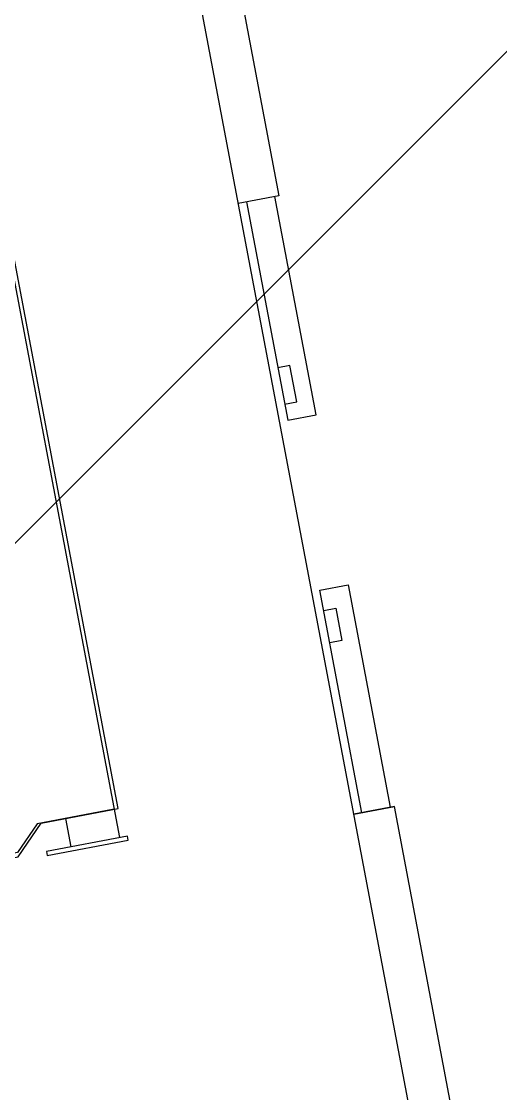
# Model space of a CAD drawing. Extents: x 407440 to 411585, y 6041728 to 6045069.
# Drawn here: x 408250.91 to 408257.59, y 6044238.02 to 6044252.97 of the extents above; entities that cross this region are included whole.
import ezdxf

# ---------------------------------------------------------------- set-up
doc = ezdxf.new("R2010")
doc.units = 0
doc.header["$LTSCALE"] = 5
doc.linetypes.add('foc-TIELINE', pattern=[1.875, 1.25, -0.625])
doc.layers.add('P-PROPOSED-EXISTING-H', color=59, linetype='Continuous')
doc.layers.add('T-TIE', color=201, linetype='foc-TIELINE')

# ---------------------------------------------------------------- blocks, each defined once
blk = doc.blocks.new('P-RIG-877')
at = {"layer": 'T-TIE', "linetype": 'ByBlock', "lineweight": 25}
for points in [[(8.4383, -17.4048), (8.2202, -17.4048), (8.1513, -17.4737), (7.9906, -17.4737), (7.9906, -18.2084), (-4.1905, -18.2084), (-4.1905, -14.5231), (7.9906, -14.5231), (7.9906, -15.5564), (8.0021, -15.5564), (7.9217, -15.5794)], [(-2.5832, -14.5231), (-2.5832, -14.6379), (-4.0986, -14.6379), (-4.0986, -18.0936), (-2.8128, -18.0936), (-2.8128, -18.2084)], [(-2.8128, -18.1855), (-2.1928, -18.1855), (-2.1928, -18.1051), (-2.8128, -18.1051)], [(-1.0792, -18.1855), (-1.7106, -18.1855), (-1.7106, -18.1051), (-1.0792, -18.1051)], [(1.0447, -18.2084), (1.0447, -18.0936), (-1.0792, -18.0936), (-1.0792, -18.2084), (-1.0792, -18.0936)], [(-2.2387, -18.1855), (-2.2387, -18.151), (-2.3421, -18.151), (-2.3421, -18.1855)], [(-1.6532, -18.1855), (-1.6532, -18.151), (-1.5614, -18.151), (-1.5614, -18.1855)], [(-3.3753, -18.8628), (-1.1366, -18.8628)], [(-1.1366, -19.3106), (-1.1366, -19.1499), (-1.217, -19.0695), (-1.217, -18.8514), (-3.295, -18.8514), (-3.295, -19.0695), (-3.3294, -19.1039)], [(-1.217, -18.8628), (-1.217, -19.081), (-1.1481, -19.1499), (-1.1481, -19.4254), (-0.5396, -19.4254), (-0.5396, -24.2129), (-0.4248, -24.2129), (-0.31, -24.2129), (-0.31, -19.4254), (0.287, -19.4254), (0.287, -19.1499), (0.3674, -19.081), (0.3674, -18.8628), (2.4339, -18.8628), (2.4339, -19.081), (2.5143, -19.1499), (2.4454, -19.0695), (2.4454, -18.8514), (0.3559, -18.8514), (0.3559, -19.0695), (0.3215, -19.1039)], [(-1.217, -19.0006), (-1.1366, -19.0006)]]:
    blk.add_lwpolyline(points, dxfattribs=at)
blk.add_lwpolyline([(-1.1251, -19.0695), (-1.1251, -18.8399), (-1.1366, -18.8399), (-1.1366, -19.0695)], close=True, dxfattribs=at)

msp = doc.modelspace()

# ---------------------------------------------------------------- hatches: boundary and pattern name
at = {"layer": 'P-PROPOSED-EXISTING-H'}
h = msp.add_hatch(dxfattribs=at)
h.set_pattern_fill('ANSI31', color=256, scale=3.498392, style=0)
h.set_pattern_definition([(45, (-2243.128, 2713.837), (-7.854113246, 7.854113246), [])])
edge = h.paths.add_edge_path()
edge.add_line((408709.29, 6043818.222), (408241.305, 6043729.713))
edge.add_line((408241.305, 6043729.713), (407794.436, 6043645.198))
edge.add_line((407794.436, 6043645.198), (407673.83, 6044282.895))
edge.add_line((407673.83, 6044282.895), (408123.669, 6044351.83))
edge.add_line((408123.669, 6044351.83), (408654.575, 6044433.189))
edge.add_line((408654.575, 6044433.189), (409028.997, 6044539.866))
edge.add_line((409028.997, 6044539.866), (409149.726, 6043901.52))
edge.add_line((409149.726, 6043901.52), (408898.792, 6043854.062))
edge.add_arc((408782.127, 6043952.01), 152.33, 241.43508, 319.98432, ccw=False)

# ---------------------------------------------------------------- block references
at = {"layer": 'T-TIE', "linetype": 'ByBlock', "xscale": 4.999999999955019, "yscale": 4.999999999955019, "zscale": 4.999999999955019, "rotation": 280.7096999997605}
msp.add_blockref('P-RIG-877', (408346.005, 6044253.532), dxfattribs=at)

doc.saveas('drawing.dxf')
